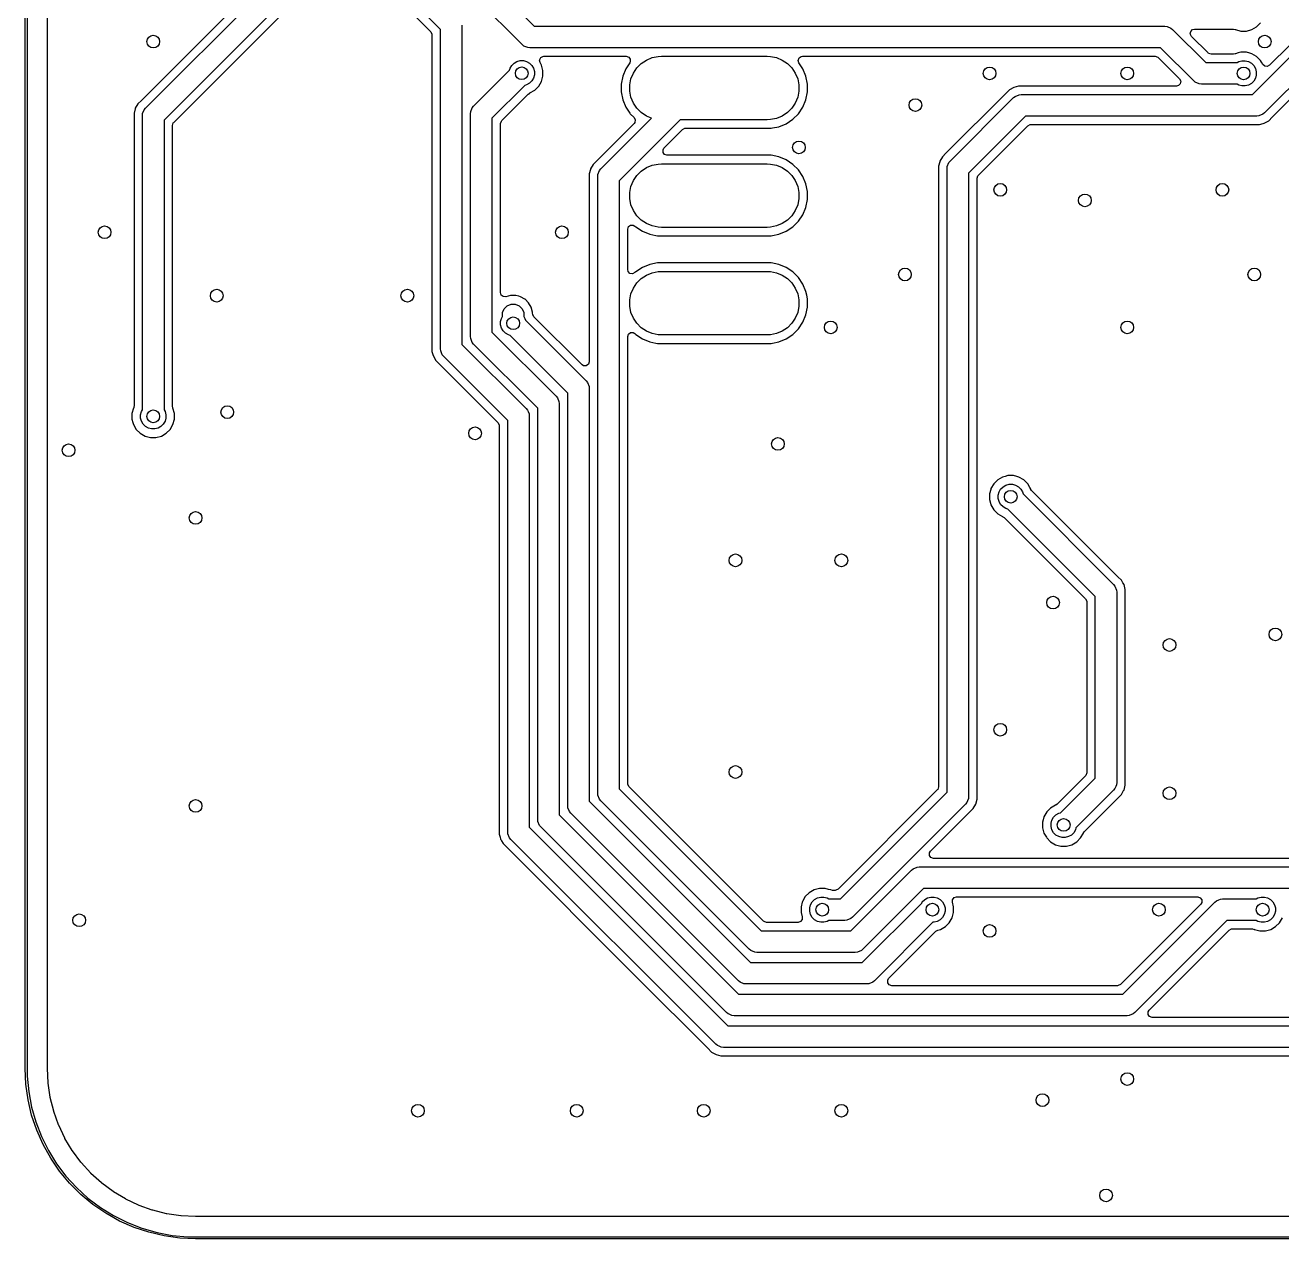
# Model space of a CAD drawing. Header units: inches. Extents: x 0.47 to 2.28, y -2.25 to -0.47.
# Drawn here: x 0.471 to 1.64, y -2.245 to -1.117 of the extents above; entities that cross this region are included whole.
import ezdxf

# ---------------------------------------------------------------- set-up
doc = ezdxf.new("R2010")
doc.units = ezdxf.units.IN
doc.header["$MEASUREMENT"] = 0
doc.layers.add('B.Cu', color=153, linetype='CONTINUOUS', true_color=0x4d7fc4)

msp = doc.modelspace()

# ---------------------------------------------------------------- linework, layer by layer
at = {"layer": 'B.Cu', "linetype": 'CONTINUOUS'}
for p, q in [((0.4715, -2.0866), (0.4715, -0.6299)), ((0.4734, -0.6299), (0.4734, -2.0866)), ((0.4921, -1.4777), (0.4921, -0.9226)), ((0.7928, -0.9733), (0.5796, -1.1865)), ((0.5835, -1.1937), (0.8, -0.9772)), ((0.8112, -0.9943), (0.6006, -1.2049)), ((0.6096, -1.207), (0.7726, -1.044)), ((0.9029, -1.0758), (0.9448, -1.1176)), ((0.9336, -1.1347), (0.8917, -1.0928)), ((0.8353, -1.1094), (0.8486, -1.1227)), ((0.8576, -1.1206), (0.8392, -1.1022)), ((0.8576, -1.4175), (0.8576, -1.1206)), ((0.8776, -1.1165), (0.8776, -1.4134)), ((0.9448, -1.1176), (1.5312, -1.1176)), ((1.5312, -1.1176), (1.5331, -1.1178)), ((1.5331, -1.1178), (1.5367, -1.1193)), ((1.5367, -1.1193), (1.5367, -1.1193)), ((1.5367, -1.1193), (1.5383, -1.1206)), ((1.5383, -1.1206), (1.5691, -1.1514)), ((1.5551, -1.1224), (1.5568, -1.1207)), ((1.5568, -1.1207), (1.5586, -1.1203)), ((1.5586, -1.1203), (1.5949, -1.1203)), ((1.5949, -1.1203), (1.5965, -1.1207)), ((1.5965, -1.1207), (1.5965, -1.1206)), ((1.5965, -1.1206), (1.5967, -1.1207)), ((1.5967, -1.1207), (1.5967, -1.1207)), ((1.5967, -1.1207), (1.6017, -1.1221)), ((1.6069, -1.1221), (1.6119, -1.1207)), ((1.6119, -1.1207), (1.6164, -1.1181)), ((1.6125, -1.1811), (1.673, -1.1206)), ((1.6164, -1.1181), (1.6201, -1.1145)), ((1.6658, -1.1167), (1.6285, -1.1539)), ((0.8486, -1.1227), (0.8497, -1.1249)), ((0.8497, -1.1249), (0.8497, -1.1255)), ((0.8497, -1.1255), (0.8497, -1.4149)), ((1.5547, -1.1248), (1.5551, -1.1224)), ((1.5558, -1.127), (1.5547, -1.1248)), ((1.5712, -1.1424), (1.5558, -1.127)), ((1.6017, -1.1221), (1.6017, -1.1221)), ((1.6017, -1.1221), (1.6069, -1.1221)), ((1.6069, -1.1221), (1.6069, -1.1221)), ((0.9351, -1.136), (0.9336, -1.1347)), ((0.9387, -1.1374), (0.9351, -1.136)), ((0.9351, -1.136), (0.9351, -1.136)), ((0.9406, -1.1376), (0.9387, -1.1374)), ((1.527, -1.1376), (0.9406, -1.1376)), ((1.5579, -1.1685), (1.527, -1.1376)), ((1.5717, -1.1428), (1.5712, -1.1424)), ((1.574, -1.1435), (1.5717, -1.1428)), ((1.5949, -1.1435), (1.574, -1.1435)), ((1.5965, -1.1431), (1.5949, -1.1435)), ((1.5967, -1.1431), (1.5965, -1.1432)), ((1.5965, -1.1432), (1.5965, -1.1431)), ((1.5991, -1.1424), (1.5967, -1.1431)), ((1.6017, -1.1417), (1.5991, -1.1424)), ((1.6069, -1.1417), (1.6017, -1.1417)), ((1.6101, -1.1426), (1.6069, -1.1417)), ((1.6119, -1.1431), (1.6101, -1.1426)), ((1.6164, -1.1456), (1.6119, -1.1431)), ((1.6119, -1.1431), (1.6119, -1.1431)), ((1.6842, -1.1376), (1.6237, -1.1982)), ((0.9223, -1.1567), (0.9239, -1.1541)), ((0.9239, -1.1541), (0.926, -1.1519)), ((0.926, -1.1519), (0.9287, -1.1503)), ((0.9287, -1.1503), (0.9317, -1.1495)), ((0.9317, -1.1495), (0.9348, -1.1495)), ((0.9348, -1.1495), (0.9377, -1.1503)), ((0.9377, -1.1503), (0.9404, -1.1519)), ((0.9404, -1.1519), (0.9426, -1.1541)), ((0.9426, -1.1541), (0.9441, -1.1567)), ((0.9498, -1.1491), (0.9508, -1.1468)), ((0.9503, -1.1514), (0.9498, -1.1491)), ((0.9516, -1.1537), (0.9503, -1.1514)), ((0.9508, -1.1468), (0.9529, -1.1456)), ((0.9529, -1.1587), (0.9516, -1.1537)), ((0.9529, -1.1456), (0.9537, -1.1455)), ((0.9537, -1.1455), (1.0303, -1.1455)), ((1.0336, -1.1517), (1.0298, -1.1573)), ((1.0303, -1.1455), (1.0326, -1.1463)), ((1.0326, -1.1463), (1.0341, -1.1483)), ((1.0341, -1.1507), (1.0336, -1.1517)), ((1.0341, -1.1483), (1.0341, -1.1507)), ((1.037, -1.1611), (1.0402, -1.1563)), ((1.0402, -1.1563), (1.0443, -1.1522)), ((1.0443, -1.1522), (1.0491, -1.149)), ((1.0491, -1.149), (1.0544, -1.1468)), ((1.0544, -1.1468), (1.0601, -1.1457)), ((1.0601, -1.1457), (1.063, -1.1455)), ((1.063, -1.1455), (1.1614, -1.1455)), ((1.1614, -1.1455), (1.1643, -1.1457)), ((1.1643, -1.1457), (1.17, -1.1468)), ((1.17, -1.1468), (1.1753, -1.149)), ((1.1753, -1.149), (1.1801, -1.1522)), ((1.1801, -1.1522), (1.1842, -1.1563)), ((1.1842, -1.1563), (1.1875, -1.1611)), ((1.1901, -1.1493), (1.191, -1.147)), ((1.1908, -1.1517), (1.1901, -1.1493)), ((1.1946, -1.1573), (1.1908, -1.1517)), ((1.191, -1.147), (1.193, -1.1457)), ((1.193, -1.1457), (1.1941, -1.1455)), ((1.1941, -1.1455), (1.5221, -1.1455)), ((1.5221, -1.1455), (1.5245, -1.1463)), ((1.5245, -1.1463), (1.5249, -1.1467)), ((1.5249, -1.1467), (1.5447, -1.1665)), ((1.5691, -1.1514), (1.5982, -1.1514)), ((1.5982, -1.1514), (1.5998, -1.1505)), ((1.5998, -1.1505), (1.6028, -1.1497)), ((1.6028, -1.1497), (1.6059, -1.1497)), ((1.6059, -1.1497), (1.6089, -1.1505)), ((1.6089, -1.1505), (1.6115, -1.152)), ((1.6115, -1.152), (1.6137, -1.1542)), ((1.6137, -1.1542), (1.6152, -1.1569)), ((1.6201, -1.1493), (1.6164, -1.1456)), ((1.6164, -1.1456), (1.6164, -1.1456)), ((1.621, -1.1509), (1.6201, -1.1493)), ((1.6223, -1.1531), (1.621, -1.1509)), ((1.6239, -1.1547), (1.6223, -1.1531)), ((1.6263, -1.155), (1.6239, -1.1547)), ((1.6285, -1.1539), (1.6263, -1.155)), ((1.6309, -1.2021), (1.6863, -1.1467)), ((0.8884, -1.1919), (0.9218, -1.1585)), ((0.9218, -1.1585), (0.9223, -1.1567)), ((0.9441, -1.1658), (0.9426, -1.1684)), ((0.9441, -1.1567), (0.9449, -1.1597)), ((0.9449, -1.1628), (0.9441, -1.1658)), ((0.9449, -1.1597), (0.9449, -1.1628)), ((0.9516, -1.1689), (0.9529, -1.1639)), ((0.9529, -1.1639), (0.9529, -1.1587)), ((1.027, -1.1641), (1.0256, -1.1714)), ((1.0298, -1.1573), (1.027, -1.1641)), ((1.027, -1.1641), (1.027, -1.1641)), ((1.027, -1.1641), (1.027, -1.1641)), ((1.0336, -1.1721), (1.0347, -1.1665)), ((1.0347, -1.1665), (1.037, -1.1611)), ((1.1875, -1.1611), (1.1897, -1.1665)), ((1.1897, -1.1665), (1.1908, -1.1721)), ((1.1974, -1.1641), (1.1946, -1.1573)), ((1.1988, -1.1714), (1.1974, -1.1641)), ((1.5447, -1.1665), (1.5458, -1.1686)), ((1.6152, -1.1659), (1.6137, -1.1686)), ((1.6152, -1.1569), (1.616, -1.1599)), ((1.616, -1.163), (1.6152, -1.1659)), ((1.616, -1.1599), (1.616, -1.163)), ((0.936, -1.1726), (0.9055, -1.2031)), ((0.9377, -1.1722), (0.936, -1.1726)), ((0.9404, -1.1706), (0.9377, -1.1722)), ((0.9392, -1.1806), (0.9406, -1.1798)), ((0.9426, -1.1684), (0.9404, -1.1706)), ((0.9406, -1.1797), (0.9408, -1.1796)), ((0.9406, -1.1798), (0.9406, -1.1797)), ((0.9408, -1.1796), (0.9453, -1.177)), ((0.9408, -1.1796), (0.9408, -1.1796)), ((0.9453, -1.177), (0.949, -1.1734)), ((0.949, -1.1734), (0.9516, -1.1689)), ((1.0256, -1.1714), (1.0256, -1.1787)), ((1.0256, -1.1787), (1.027, -1.186)), ((1.0336, -1.1779), (1.0336, -1.1721)), ((1.0347, -1.1836), (1.0336, -1.1779)), ((1.1908, -1.1779), (1.1897, -1.1836)), ((1.1908, -1.1721), (1.1908, -1.1779)), ((1.1974, -1.186), (1.1988, -1.1787)), ((1.1988, -1.1787), (1.1988, -1.1714)), ((1.3865, -1.1768), (1.3832, -1.1801)), ((1.3906, -1.1744), (1.3865, -1.1768)), ((1.3865, -1.1768), (1.3865, -1.1768)), ((1.3927, -1.1738), (1.3906, -1.1744)), ((1.3906, -1.1744), (1.3906, -1.1744)), ((1.3951, -1.1732), (1.3927, -1.1738)), ((1.5419, -1.1732), (1.3951, -1.1732)), ((1.5437, -1.1728), (1.5419, -1.1732)), ((1.5454, -1.1711), (1.5437, -1.1728)), ((1.5458, -1.1686), (1.5454, -1.1711)), ((1.5594, -1.1697), (1.5579, -1.1685)), ((1.563, -1.1712), (1.5594, -1.1697)), ((1.565, -1.1714), (1.563, -1.1712)), ((1.5982, -1.1714), (1.565, -1.1714)), ((1.5998, -1.1723), (1.5982, -1.1714)), ((1.6028, -1.1731), (1.5998, -1.1723)), ((1.6059, -1.1731), (1.6028, -1.1731)), ((1.6089, -1.1723), (1.6059, -1.1731)), ((1.6115, -1.1708), (1.6089, -1.1723)), ((1.6137, -1.1686), (1.6115, -1.1708)), ((0.5762, -1.1898), (0.5739, -1.1939)), ((0.5796, -1.1865), (0.5762, -1.1898)), ((0.5762, -1.1898), (0.5762, -1.1898)), ((0.5796, -1.1865), (0.5796, -1.1865)), ((0.5796, -1.1865), (0.5796, -1.1865)), ((0.9146, -1.2052), (0.9392, -1.1806)), ((1.027, -1.186), (1.027, -1.186)), ((1.027, -1.186), (1.0298, -1.1928)), ((1.037, -1.189), (1.0347, -1.1836)), ((1.0402, -1.1938), (1.037, -1.189)), ((1.1875, -1.189), (1.1842, -1.1938)), ((1.1897, -1.1836), (1.1875, -1.189)), ((1.1946, -1.1928), (1.1974, -1.186)), ((1.3832, -1.1801), (1.3276, -1.2357)), ((1.3315, -1.2429), (1.3904, -1.184)), ((1.3832, -1.1801), (1.3832, -1.1801)), ((1.3832, -1.1801), (1.3832, -1.1801)), ((1.3904, -1.184), (1.3919, -1.1828)), ((1.3919, -1.1828), (1.3955, -1.1813)), ((1.3955, -1.1813), (1.3975, -1.1811)), ((1.3975, -1.1811), (1.6125, -1.1811)), ((0.5737, -1.1944), (0.5727, -1.1984)), ((0.5727, -1.1984), (0.5727, -1.2035)), ((0.5739, -1.1939), (0.5737, -1.1944)), ((0.5737, -1.1944), (0.5737, -1.1944)), ((0.5806, -1.2008), (0.5807, -1.1988)), ((0.5806, -1.4742), (0.5806, -1.2008)), ((0.5807, -1.1988), (0.5822, -1.1952)), ((0.5822, -1.1952), (0.5835, -1.1937)), ((0.5822, -1.1952), (0.5822, -1.1952)), ((0.8855, -1.199), (0.8857, -1.197)), ((0.8855, -1.406), (0.8855, -1.199)), ((0.8857, -1.197), (0.8872, -1.1934)), ((0.8872, -1.1934), (0.8884, -1.1919)), ((0.8872, -1.1934), (0.8872, -1.1934)), ((0.9055, -1.2031), (0.9055, -1.4019)), ((1.0067, -1.2501), (1.0538, -1.203)), ((1.0298, -1.1928), (1.0336, -1.1984)), ((1.0336, -1.1984), (1.0339, -1.1989)), ((1.0339, -1.1989), (1.0339, -1.1989)), ((1.0339, -1.1989), (1.0376, -1.2025)), ((1.0376, -1.2025), (1.0387, -1.2047)), ((1.0443, -1.1979), (1.0402, -1.1938)), ((1.0491, -1.2011), (1.0443, -1.1979)), ((1.0538, -1.203), (1.0491, -1.2011)), ((1.17, -1.2033), (1.1643, -1.2044)), ((1.1753, -1.2011), (1.17, -1.2033)), ((1.1801, -1.1979), (1.1753, -1.2011)), ((1.1842, -1.1938), (1.1801, -1.1979)), ((1.1853, -1.2041), (1.1905, -1.1989)), ((1.1905, -1.1989), (1.1946, -1.1928)), ((1.4016, -1.2011), (1.3486, -1.2541)), ((1.6166, -1.2011), (1.4016, -1.2011)), ((1.6186, -1.2009), (1.6166, -1.2011)), ((1.6222, -1.1994), (1.6186, -1.2009)), ((1.6237, -1.1982), (1.6222, -1.1994)), ((1.6222, -1.1994), (1.6222, -1.1994)), ((1.6276, -1.2054), (1.6309, -1.2021)), ((1.6309, -1.2021), (1.6309, -1.2021)), ((0.5727, -1.2035), (0.5727, -1.2035)), ((0.5727, -1.2035), (0.5727, -1.4708)), ((0.6006, -1.2049), (0.6006, -1.4742)), ((0.6084, -1.2098), (0.6092, -1.2075)), ((0.6084, -1.4708), (0.6084, -1.2098)), ((0.6092, -1.2075), (0.6096, -1.207)), ((0.9134, -1.208), (0.9142, -1.2057)), ((0.9134, -1.3653), (0.9134, -1.208)), ((0.9142, -1.2057), (0.9146, -1.2052)), ((1.0376, -1.2081), (1.0028, -1.2429)), ((1.0806, -1.2046), (1.0238, -1.2614)), ((1.0383, -1.2071), (1.0376, -1.2081)), ((1.0387, -1.2047), (1.0383, -1.2071)), ((1.0654, -1.2309), (1.0827, -1.2136)), ((1.1614, -1.2046), (1.0806, -1.2046)), ((1.0827, -1.2136), (1.0849, -1.2125)), ((1.0849, -1.2125), (1.0855, -1.2125)), ((1.0855, -1.2125), (1.1651, -1.2125)), ((1.1643, -1.2044), (1.1614, -1.2046)), ((1.1651, -1.2125), (1.1663, -1.2122)), ((1.1663, -1.2122), (1.1723, -1.211)), ((1.1723, -1.211), (1.1791, -1.2082)), ((1.1791, -1.2082), (1.1853, -1.2041)), ((1.3576, -1.2563), (1.4037, -1.2102)), ((1.4037, -1.2102), (1.4059, -1.209)), ((1.4059, -1.209), (1.4065, -1.209)), ((1.4065, -1.209), (1.614, -1.209)), ((1.614, -1.209), (1.614, -1.209)), ((1.614, -1.209), (1.6143, -1.209)), ((1.6143, -1.209), (1.619, -1.209)), ((1.619, -1.209), (1.6226, -1.208)), ((1.619, -1.209), (1.619, -1.209)), ((1.6226, -1.208), (1.6235, -1.2078)), ((1.6235, -1.2078), (1.6276, -1.2054)), ((1.0645, -1.2325), (1.0654, -1.2309)), ((1.0645, -1.2349), (1.0645, -1.2325)), ((1.0659, -1.2369), (1.0645, -1.2349)), ((1.0682, -1.2376), (1.0659, -1.2369)), ((1.1651, -1.2376), (1.0682, -1.2376)), ((1.1721, -1.239), (1.1651, -1.2376)), ((1.1651, -1.2376), (1.1651, -1.2376)), ((1.3276, -1.2357), (1.3243, -1.239)), ((1.3276, -1.2357), (1.3276, -1.2357)), ((1.3276, -1.2357), (1.3276, -1.2357)), ((0.9995, -1.2462), (0.9971, -1.2503)), ((1.0028, -1.2429), (0.9995, -1.2462)), ((0.9995, -1.2462), (0.9995, -1.2462)), ((1.0028, -1.2429), (1.0028, -1.2429)), ((1.0028, -1.2429), (1.0028, -1.2429)), ((1.0055, -1.2517), (1.0067, -1.2501)), ((1.0443, -1.2522), (1.0491, -1.249)), ((1.0491, -1.249), (1.0544, -1.2468)), ((1.0544, -1.2468), (1.0601, -1.2457)), ((1.0601, -1.2457), (1.063, -1.2455)), ((1.063, -1.2455), (1.1614, -1.2455)), ((1.1614, -1.2455), (1.1643, -1.2457)), ((1.1643, -1.2457), (1.17, -1.2468)), ((1.17, -1.2468), (1.1753, -1.249)), ((1.1723, -1.2391), (1.1721, -1.239)), ((1.1791, -1.2419), (1.1723, -1.2391)), ((1.1753, -1.249), (1.1801, -1.2522)), ((1.1853, -1.246), (1.1791, -1.2419)), ((1.1905, -1.2512), (1.1853, -1.246)), ((1.3218, -1.2436), (1.3207, -1.2476)), ((1.3207, -1.2476), (1.3207, -1.2527)), ((1.3219, -1.2431), (1.3218, -1.2436)), ((1.3218, -1.2436), (1.3218, -1.2436)), ((1.3243, -1.239), (1.3219, -1.2431)), ((1.3243, -1.239), (1.3243, -1.239)), ((1.3286, -1.25), (1.3288, -1.248)), ((1.3286, -1.8298), (1.3286, -1.25)), ((1.3288, -1.248), (1.3303, -1.2444)), ((1.3303, -1.2444), (1.3315, -1.2429)), ((1.3303, -1.2444), (1.3303, -1.2444)), ((0.997, -1.2508), (0.9959, -1.2549)), ((0.9959, -1.2549), (0.9959, -1.2599)), ((0.9959, -1.2599), (0.9959, -1.2599)), ((0.9959, -1.2599), (0.9959, -1.4296)), ((0.9971, -1.2503), (0.997, -1.2508)), ((0.997, -1.2508), (0.997, -1.2508)), ((1.0038, -1.2572), (1.004, -1.2553)), ((1.0038, -1.8307), (1.0038, -1.2572)), ((1.004, -1.2553), (1.0055, -1.2517)), ((1.0055, -1.2517), (1.0055, -1.2517)), ((1.0238, -1.2614), (1.0238, -1.8265)), ((1.0347, -1.2665), (1.037, -1.2611)), ((1.037, -1.2611), (1.0402, -1.2563)), ((1.0402, -1.2563), (1.0443, -1.2522)), ((1.1801, -1.2522), (1.1842, -1.2563)), ((1.1842, -1.2563), (1.1875, -1.2611)), ((1.1875, -1.2611), (1.1897, -1.2665)), ((1.1946, -1.2573), (1.1905, -1.2512)), ((1.1974, -1.2641), (1.1946, -1.2573)), ((1.3207, -1.2527), (1.3207, -1.2527)), ((1.3207, -1.2527), (1.3207, -1.8249)), ((1.3486, -1.2541), (1.3486, -1.834)), ((1.3565, -1.259), (1.3572, -1.2567)), ((1.3565, -1.2714), (1.3565, -1.259)), ((1.3572, -1.2567), (1.3576, -1.2563)), ((1.0336, -1.2721), (1.0347, -1.2665)), ((1.0336, -1.2779), (1.0336, -1.2721)), ((1.1897, -1.2665), (1.1908, -1.2721)), ((1.1908, -1.2721), (1.1908, -1.2779)), ((1.1988, -1.2714), (1.1974, -1.2641)), ((1.1988, -1.2787), (1.1988, -1.2714)), ((1.3565, -1.3714), (1.3565, -1.2714)), ((1.0347, -1.2836), (1.0336, -1.2779)), ((1.037, -1.289), (1.0347, -1.2836)), ((1.1897, -1.2836), (1.1875, -1.289)), ((1.1908, -1.2779), (1.1897, -1.2836)), ((1.1974, -1.286), (1.1988, -1.2787)), ((1.0402, -1.2938), (1.037, -1.289)), ((1.0443, -1.2979), (1.0402, -1.2938)), ((1.1842, -1.2938), (1.1801, -1.2979)), ((1.1875, -1.289), (1.1842, -1.2938)), ((1.1905, -1.2989), (1.1946, -1.2928)), ((1.1946, -1.2928), (1.1974, -1.286)), ((1.0317, -1.3062), (1.0324, -1.3038)), ((1.0317, -1.3439), (1.0317, -1.3062)), ((1.0324, -1.3038), (1.0344, -1.3024)), ((1.0344, -1.3024), (1.0368, -1.3024)), ((1.0368, -1.3024), (1.0384, -1.3034)), ((1.0384, -1.3034), (1.0391, -1.3041)), ((1.0391, -1.3041), (1.0453, -1.3082)), ((1.0491, -1.3011), (1.0443, -1.2979)), ((1.0453, -1.3082), (1.0521, -1.311)), ((1.0544, -1.3033), (1.0491, -1.3011)), ((1.0601, -1.3044), (1.0544, -1.3033)), ((1.063, -1.3046), (1.0601, -1.3044)), ((1.1614, -1.3046), (1.063, -1.3046)), ((1.1643, -1.3044), (1.1614, -1.3046)), ((1.17, -1.3033), (1.1643, -1.3044)), ((1.1753, -1.3011), (1.17, -1.3033)), ((1.1723, -1.311), (1.1791, -1.3082)), ((1.1801, -1.2979), (1.1753, -1.3011)), ((1.1791, -1.3082), (1.1853, -1.3041)), ((1.1853, -1.3041), (1.1905, -1.2989)), ((1.0521, -1.311), (1.0579, -1.3122)), ((1.0579, -1.3122), (1.0593, -1.3125)), ((1.0593, -1.3125), (1.0593, -1.3125)), ((1.0593, -1.3125), (1.1651, -1.3125)), ((1.1651, -1.3125), (1.1663, -1.3122)), ((1.1663, -1.3122), (1.1723, -1.311)), ((1.0453, -1.3419), (1.0391, -1.346)), ((1.0521, -1.3391), (1.0453, -1.3419)), ((1.0593, -1.3376), (1.0521, -1.3391)), ((1.0521, -1.3391), (1.0521, -1.3391)), ((1.0521, -1.3391), (1.0521, -1.3391)), ((1.1651, -1.3376), (1.0593, -1.3376)), ((1.0593, -1.3376), (1.0593, -1.3376)), ((1.1723, -1.3391), (1.1651, -1.3376)), ((1.1651, -1.3376), (1.1651, -1.3376)), ((1.1791, -1.3419), (1.1723, -1.3391)), ((1.1723, -1.3391), (1.1723, -1.3391)), ((1.1853, -1.346), (1.1791, -1.3419)), ((1.0321, -1.3457), (1.0317, -1.3439)), ((1.0338, -1.3474), (1.0321, -1.3457)), ((1.0362, -1.3478), (1.0338, -1.3474)), ((1.0384, -1.3467), (1.0362, -1.3478)), ((1.0391, -1.346), (1.0384, -1.3467)), ((1.0402, -1.3563), (1.0443, -1.3522)), ((1.0443, -1.3522), (1.0491, -1.349)), ((1.0491, -1.349), (1.0544, -1.3468)), ((1.0544, -1.3468), (1.0601, -1.3457)), ((1.0601, -1.3457), (1.063, -1.3455)), ((1.063, -1.3455), (1.1614, -1.3455)), ((1.1614, -1.3455), (1.1643, -1.3457)), ((1.1643, -1.3457), (1.17, -1.3468)), ((1.17, -1.3468), (1.1753, -1.349)), ((1.1753, -1.349), (1.1801, -1.3522)), ((1.1801, -1.3522), (1.1842, -1.3563)), ((1.1905, -1.3512), (1.1853, -1.346)), ((1.1946, -1.3573), (1.1905, -1.3512)), ((0.914, -1.3675), (0.9134, -1.3653)), ((1.0336, -1.3721), (1.0347, -1.3665)), ((1.0347, -1.3665), (1.037, -1.3611)), ((1.037, -1.3611), (1.0402, -1.3563)), ((1.1842, -1.3563), (1.1875, -1.3611)), ((1.1875, -1.3611), (1.1897, -1.3665)), ((1.1897, -1.3665), (1.1908, -1.3721)), ((1.1974, -1.3641), (1.1946, -1.3573)), ((1.1981, -1.3675), (1.1974, -1.3641)), ((0.9159, -1.369), (0.914, -1.3675)), ((0.9184, -1.3691), (0.9159, -1.369)), ((0.9169, -1.3803), (0.9196, -1.3775)), ((0.9228, -1.3679), (0.9184, -1.3691)), ((0.9196, -1.3775), (0.9232, -1.376)), ((0.9276, -1.3679), (0.9228, -1.3679)), ((0.9232, -1.376), (0.9271, -1.376)), ((0.9271, -1.376), (0.9308, -1.3775)), ((0.9304, -1.3687), (0.9276, -1.3679)), ((0.9321, -1.3692), (0.9304, -1.3687)), ((0.9308, -1.3775), (0.9335, -1.3803)), ((0.9359, -1.3714), (0.9321, -1.3692)), ((0.9321, -1.3692), (0.9321, -1.3692)), ((0.9362, -1.3715), (0.9359, -1.3714)), ((0.9395, -1.3748), (0.9362, -1.3715)), ((0.9418, -1.3787), (0.9395, -1.3748)), ((0.9395, -1.3748), (0.9395, -1.3748)), ((1.0336, -1.3779), (1.0336, -1.3721)), ((1.0347, -1.3836), (1.0336, -1.3779)), ((1.1908, -1.3779), (1.1897, -1.3836)), ((1.1908, -1.3721), (1.1908, -1.3779)), ((1.1984, -1.3692), (1.1981, -1.3675)), ((1.1988, -1.3714), (1.1984, -1.3692)), ((1.1988, -1.3787), (1.1988, -1.3714)), ((1.3565, -1.5525), (1.3565, -1.3714)), ((0.9135, -1.3922), (0.9143, -1.3892)), ((0.9143, -1.3892), (0.9152, -1.3876)), ((0.9152, -1.3858), (0.9154, -1.3839)), ((0.9152, -1.3876), (0.9152, -1.3858)), ((0.9154, -1.3839), (0.9169, -1.3803)), ((0.9335, -1.3803), (0.935, -1.3839)), ((0.935, -1.3839), (0.9352, -1.3858)), ((0.9352, -1.3858), (0.9352, -1.3876)), ((0.9352, -1.3876), (0.9361, -1.3892)), ((0.9361, -1.3892), (0.9366, -1.3909)), ((0.9419, -1.3789), (0.9418, -1.3787)), ((0.9431, -1.3835), (0.9419, -1.3789)), ((0.9431, -1.3842), (0.9431, -1.3835)), ((0.9431, -1.3835), (0.9431, -1.3835)), ((0.9435, -1.3858), (0.9431, -1.3842)), ((0.9435, -1.3859), (0.9435, -1.3858)), ((0.9436, -1.3861), (0.9435, -1.3859)), ((0.9437, -1.3863), (0.9436, -1.3861)), ((0.9436, -1.3861), (0.9436, -1.3861)), ((0.9436, -1.3861), (0.9436, -1.3861)), ((0.9445, -1.3877), (0.9437, -1.3863)), ((0.9437, -1.3863), (0.9437, -1.3863)), ((0.9892, -1.4324), (0.9445, -1.3877)), ((1.037, -1.389), (1.0347, -1.3836)), ((1.0402, -1.3938), (1.037, -1.389)), ((1.1875, -1.389), (1.1842, -1.3938)), ((1.1897, -1.3836), (1.1875, -1.389)), ((1.1946, -1.3928), (1.1974, -1.386)), ((1.1974, -1.386), (1.1988, -1.3787)), ((0.9055, -1.4019), (0.9651, -1.4614)), ((0.9135, -1.3952), (0.9135, -1.3922)), ((0.9143, -1.3982), (0.9135, -1.3952)), ((0.9158, -1.4009), (0.9143, -1.3982)), ((0.918, -1.4031), (0.9158, -1.4009)), ((0.9366, -1.3909), (0.993, -1.4473)), ((1.0443, -1.3979), (1.0402, -1.3938)), ((1.0491, -1.4011), (1.0443, -1.3979)), ((1.0544, -1.4033), (1.0491, -1.4011)), ((1.1753, -1.4011), (1.17, -1.4033)), ((1.1801, -1.3979), (1.1753, -1.4011)), ((1.1842, -1.3938), (1.1801, -1.3979)), ((1.1853, -1.4041), (1.1905, -1.3989)), ((1.1905, -1.3989), (1.1946, -1.3928)), ((0.8776, -1.4134), (0.9372, -1.473)), ((0.8857, -1.4079), (0.8855, -1.406)), ((0.8872, -1.4116), (0.8857, -1.4079)), ((0.8884, -1.4131), (0.8872, -1.4116)), ((0.8872, -1.4116), (0.8872, -1.4116)), ((0.948, -1.4727), (0.8884, -1.4131)), ((0.9207, -1.4046), (0.918, -1.4031)), ((0.9224, -1.4051), (0.9207, -1.4046)), ((0.9759, -1.4586), (0.9224, -1.4051)), ((1.0317, -1.4062), (1.0324, -1.4038)), ((1.0317, -1.8216), (1.0317, -1.4062)), ((1.0324, -1.4038), (1.0344, -1.4024)), ((1.0344, -1.4024), (1.0368, -1.4024)), ((1.0368, -1.4024), (1.0384, -1.4034)), ((1.0384, -1.4034), (1.0391, -1.4041)), ((1.0391, -1.4041), (1.0453, -1.4082)), ((1.0453, -1.4082), (1.0521, -1.411)), ((1.0521, -1.411), (1.0579, -1.4122)), ((1.0601, -1.4044), (1.0544, -1.4033)), ((1.0579, -1.4122), (1.0593, -1.4125)), ((1.0593, -1.4125), (1.0593, -1.4125)), ((1.0593, -1.4125), (1.1651, -1.4125)), ((1.063, -1.4046), (1.0601, -1.4044)), ((1.1614, -1.4046), (1.063, -1.4046)), ((1.1643, -1.4044), (1.1614, -1.4046)), ((1.17, -1.4033), (1.1643, -1.4044)), ((1.1651, -1.4125), (1.1663, -1.4122)), ((1.1663, -1.4122), (1.1723, -1.411)), ((1.1723, -1.411), (1.1791, -1.4082)), ((1.1791, -1.4082), (1.1853, -1.4041)), ((0.8497, -1.4149), (0.8497, -1.4149)), ((0.8497, -1.4149), (0.8497, -1.4199)), ((0.8497, -1.4199), (0.8505, -1.4227)), ((0.8505, -1.4227), (0.8505, -1.4227)), ((0.8505, -1.4227), (0.8505, -1.4227)), ((0.8505, -1.4227), (0.851, -1.4244)), ((0.851, -1.4244), (0.851, -1.4244)), ((0.851, -1.4244), (0.8533, -1.4285)), ((0.8578, -1.4195), (0.8576, -1.4175)), ((0.8593, -1.4231), (0.8578, -1.4195)), ((0.8606, -1.4246), (0.8593, -1.4231)), ((0.8593, -1.4231), (0.8593, -1.4231)), ((0.9202, -1.4842), (0.8606, -1.4246)), ((0.8533, -1.4285), (0.8533, -1.4285)), ((0.8533, -1.4285), (0.8567, -1.4319)), ((0.8567, -1.4319), (0.8567, -1.4319)), ((0.8567, -1.4319), (0.9111, -1.4863)), ((0.9907, -1.4333), (0.9892, -1.4324)), ((0.9932, -1.4333), (0.9907, -1.4333)), ((0.9951, -1.4319), (0.9932, -1.4333)), ((0.9959, -1.4296), (0.9951, -1.4319)), ((0.993, -1.4473), (0.9942, -1.4489)), ((0.9759, -1.8422), (0.9759, -1.4586)), ((0.9942, -1.4489), (0.9957, -1.4525)), ((0.9957, -1.4525), (0.9959, -1.4544)), ((0.9959, -1.4544), (0.9959, -1.8381)), ((0.5725, -1.4719), (0.5724, -1.4724)), ((0.5727, -1.4708), (0.5725, -1.4714)), ((0.5725, -1.4714), (0.5725, -1.4719)), ((0.6089, -1.4724), (0.6084, -1.4708)), ((0.9651, -1.4614), (0.9663, -1.463)), ((0.9663, -1.463), (0.9678, -1.4666)), ((0.9678, -1.4666), (0.968, -1.4685)), ((0.968, -1.4685), (0.968, -1.8509)), ((0.4921, -2.0865), (0.4921, -1.4777)), ((0.5722, -1.4727), (0.5708, -1.4777)), ((0.5708, -1.4777), (0.5708, -1.4829)), ((0.5708, -1.4829), (0.5717, -1.4861)), ((0.5724, -1.4724), (0.5722, -1.4727)), ((0.5788, -1.4788), (0.5796, -1.4758)), ((0.5788, -1.4819), (0.5788, -1.4788)), ((0.5796, -1.4848), (0.5788, -1.4819)), ((0.5796, -1.4758), (0.5806, -1.4742)), ((0.6006, -1.4742), (0.6015, -1.4758)), ((0.6015, -1.4758), (0.6023, -1.4788)), ((0.6023, -1.4819), (0.6015, -1.4848)), ((0.6023, -1.4788), (0.6023, -1.4819)), ((0.6088, -1.4725), (0.6089, -1.4724)), ((0.6089, -1.4727), (0.6088, -1.4725)), ((0.6103, -1.4777), (0.6089, -1.4727)), ((0.6089, -1.4727), (0.6089, -1.4727)), ((0.6089, -1.4879), (0.6103, -1.4829)), ((0.6103, -1.4829), (0.6103, -1.4777)), ((0.9372, -1.473), (0.9385, -1.4745)), ((0.9385, -1.4745), (0.9385, -1.4745)), ((0.9385, -1.4745), (0.939, -1.4758)), ((0.939, -1.4758), (0.94, -1.4781)), ((0.94, -1.4781), (0.94, -1.4781)), ((0.94, -1.4781), (0.9402, -1.4801)), ((0.9402, -1.4801), (0.9402, -1.8624)), ((0.948, -1.855), (0.948, -1.4727)), ((0.5717, -1.4861), (0.5722, -1.4879)), ((0.5722, -1.4879), (0.5722, -1.4879)), ((0.5722, -1.4879), (0.5748, -1.4924)), ((0.5748, -1.4924), (0.5748, -1.4924)), ((0.5748, -1.4924), (0.5785, -1.4961)), ((0.5812, -1.4875), (0.5796, -1.4848)), ((0.5834, -1.4897), (0.5812, -1.4875)), ((0.586, -1.4912), (0.5834, -1.4897)), ((0.589, -1.492), (0.586, -1.4912)), ((0.5921, -1.492), (0.589, -1.492)), ((0.5951, -1.4912), (0.5921, -1.492)), ((0.5977, -1.4897), (0.5951, -1.4912)), ((0.5999, -1.4875), (0.5977, -1.4897)), ((0.6015, -1.4848), (0.5999, -1.4875)), ((0.6027, -1.4961), (0.6063, -1.4924)), ((0.6063, -1.4924), (0.6089, -1.4879)), ((0.9111, -1.4863), (0.9122, -1.4885)), ((0.9122, -1.4885), (0.9123, -1.4891)), ((0.9123, -1.4891), (0.9123, -1.864)), ((0.9202, -1.8666), (0.9202, -1.4842)), ((0.5785, -1.4961), (0.5785, -1.4961)), ((0.5785, -1.4961), (0.5829, -1.4987)), ((0.5829, -1.4987), (0.5829, -1.4987)), ((0.5829, -1.4987), (0.5829, -1.4987)), ((0.5829, -1.4987), (0.588, -1.5)), ((0.588, -1.5), (0.588, -1.5)), ((0.588, -1.5), (0.5931, -1.5)), ((0.5931, -1.5), (0.5982, -1.4987)), ((0.5931, -1.5), (0.5931, -1.5)), ((0.5982, -1.4987), (0.6027, -1.4961)), ((1.3757, -1.5394), (1.372, -1.543)), ((1.3802, -1.5368), (1.3757, -1.5394)), ((1.3826, -1.5361), (1.3802, -1.5368)), ((1.3802, -1.5368), (1.3802, -1.5368)), ((1.3852, -1.5354), (1.3826, -1.5361)), ((1.3904, -1.5354), (1.3852, -1.5354)), ((1.3936, -1.5363), (1.3904, -1.5354)), ((1.3954, -1.5368), (1.3936, -1.5363)), ((1.3999, -1.5394), (1.3954, -1.5368)), ((1.3954, -1.5368), (1.3954, -1.5368)), ((1.4036, -1.543), (1.3999, -1.5394)), ((1.3999, -1.5394), (1.3999, -1.5394)), ((1.3565, -1.8314), (1.3565, -1.5525)), ((1.3692, -1.5484), (1.3681, -1.5525)), ((1.3681, -1.5525), (1.3681, -1.5577)), ((1.3694, -1.5475), (1.3692, -1.5484)), ((1.372, -1.543), (1.3694, -1.5475)), ((1.3694, -1.5475), (1.3694, -1.5475)), ((1.3761, -1.5536), (1.3769, -1.5506)), ((1.3761, -1.5567), (1.3761, -1.5536)), ((1.3769, -1.5506), (1.3784, -1.5479)), ((1.3784, -1.5479), (1.3806, -1.5457)), ((1.3806, -1.5457), (1.3833, -1.5442)), ((1.3833, -1.5442), (1.3863, -1.5434)), ((1.3863, -1.5434), (1.3893, -1.5434)), ((1.3893, -1.5434), (1.3923, -1.5442)), ((1.3923, -1.5442), (1.395, -1.5457)), ((1.395, -1.5457), (1.3972, -1.5479)), ((1.3972, -1.5479), (1.3987, -1.5506)), ((1.3987, -1.5506), (1.3992, -1.5524)), ((1.3992, -1.5524), (1.4834, -1.6366)), ((1.4056, -1.5465), (1.4036, -1.543)), ((1.4036, -1.543), (1.4036, -1.543)), ((1.4062, -1.5475), (1.4056, -1.5465)), ((1.4063, -1.5478), (1.4062, -1.5475)), ((1.4062, -1.5475), (1.4062, -1.5475)), ((1.4071, -1.5492), (1.4063, -1.5477)), ((1.4063, -1.5477), (1.4063, -1.5478)), ((1.4872, -1.6292), (1.4071, -1.5492)), ((1.3681, -1.5577), (1.3689, -1.5609)), ((1.3689, -1.5609), (1.3694, -1.5627)), ((1.3694, -1.5627), (1.3694, -1.5627)), ((1.3694, -1.5627), (1.372, -1.5672)), ((1.3769, -1.5596), (1.3761, -1.5567)), ((1.3784, -1.5623), (1.3769, -1.5596)), ((1.3806, -1.5645), (1.3784, -1.5623)), ((1.3833, -1.566), (1.3806, -1.5645)), ((1.372, -1.5672), (1.372, -1.5672)), ((1.372, -1.5672), (1.3757, -1.5709)), ((1.3757, -1.5709), (1.3757, -1.5709)), ((1.3757, -1.5709), (1.3802, -1.5735)), ((1.3802, -1.5735), (1.3802, -1.5735)), ((1.3802, -1.5735), (1.3802, -1.5735)), ((1.3802, -1.5735), (1.3802, -1.5735)), ((1.3802, -1.5735), (1.3804, -1.5736)), ((1.3804, -1.5736), (1.3804, -1.5736)), ((1.3804, -1.5736), (1.3818, -1.5745)), ((1.3818, -1.5745), (1.4573, -1.65)), ((1.385, -1.5665), (1.3833, -1.566)), ((1.4664, -1.6478), (1.385, -1.5665)), ((1.4874, -1.6294), (1.4872, -1.6292)), ((1.4872, -1.6292), (1.4872, -1.6292)), ((1.4907, -1.6327), (1.4874, -1.6294)), ((1.4921, -1.6351), (1.4907, -1.6327)), ((1.4931, -1.6368), (1.4921, -1.6351)), ((1.4834, -1.6366), (1.4847, -1.6381)), ((1.4847, -1.6381), (1.4847, -1.6381)), ((1.4847, -1.6381), (1.4847, -1.6381)), ((1.4847, -1.6381), (1.4862, -1.6418)), ((1.4862, -1.6418), (1.4862, -1.6418)), ((1.4862, -1.6418), (1.4864, -1.6437)), ((1.4864, -1.6437), (1.4864, -1.8209)), ((1.4943, -1.6413), (1.4931, -1.6368)), ((1.4943, -1.6464), (1.4943, -1.6413)), ((1.4943, -1.6413), (1.4943, -1.6413)), ((1.4943, -1.8183), (1.4943, -1.6464)), ((1.4943, -1.6464), (1.4943, -1.6464)), ((1.4573, -1.65), (1.4584, -1.6521)), ((1.4584, -1.6521), (1.4585, -1.6527)), ((1.4585, -1.6527), (1.4585, -1.8118)), ((1.4664, -1.8167), (1.4664, -1.6478)), ((1.0317, -1.8222), (1.0317, -1.8216)), ((1.0328, -1.8244), (1.0317, -1.8222)), ((1.4573, -1.8146), (1.4311, -1.8409)), ((1.4342, -1.8489), (1.4664, -1.8167)), ((1.4577, -1.8141), (1.4573, -1.8146)), ((1.4585, -1.8118), (1.4577, -1.8141)), ((1.4864, -1.8209), (1.4862, -1.8228)), ((1.4943, -1.8185), (1.4943, -1.8183)), ((1.4943, -1.8183), (1.4943, -1.8183)), ((1.4943, -1.8232), (1.4943, -1.8185)), ((1.004, -1.8326), (1.0038, -1.8307)), ((1.0055, -1.8362), (1.004, -1.8326)), ((1.0238, -1.8265), (1.1559, -1.9587)), ((1.158, -1.9496), (1.0328, -1.8244)), ((1.3195, -1.8277), (1.2273, -1.9199)), ((1.2294, -1.929), (1.3286, -1.8298)), ((1.3199, -1.8272), (1.3195, -1.8277)), ((1.3207, -1.8249), (1.3199, -1.8272)), ((1.3486, -1.834), (1.3484, -1.8359)), ((1.3565, -1.8316), (1.3565, -1.8314)), ((1.3565, -1.8314), (1.3565, -1.8314)), ((1.3565, -1.8363), (1.3565, -1.8316)), ((1.4834, -1.8279), (1.4484, -1.863)), ((1.4847, -1.8264), (1.4834, -1.8279)), ((1.4855, -1.8244), (1.4847, -1.8264)), ((1.4847, -1.8264), (1.4847, -1.8264)), ((1.4862, -1.8228), (1.4855, -1.8244)), ((1.4862, -1.8228), (1.4862, -1.8228)), ((1.4874, -1.8352), (1.4907, -1.8319)), ((1.4907, -1.8319), (1.4927, -1.8283)), ((1.4927, -1.8283), (1.4931, -1.8278)), ((1.4931, -1.8278), (1.4943, -1.8232)), ((0.9761, -1.8442), (0.9759, -1.8422)), ((0.9776, -1.8478), (0.9761, -1.8442)), ((0.9959, -1.8381), (1.1459, -1.988)), ((1.0067, -1.8377), (1.0055, -1.8362)), ((1.0055, -1.8362), (1.0055, -1.8362)), ((1.1447, -1.9757), (1.0067, -1.8377)), ((1.3457, -1.841), (1.2406, -1.946)), ((1.3469, -1.8395), (1.3457, -1.841)), ((1.3482, -1.8363), (1.3469, -1.8395)), ((1.3469, -1.8395), (1.3469, -1.8395)), ((1.3484, -1.8359), (1.3482, -1.8363)), ((1.3484, -1.8359), (1.3484, -1.8359)), ((1.3496, -1.8483), (1.3529, -1.8449)), ((1.3529, -1.8449), (1.3553, -1.8409)), ((1.3553, -1.8409), (1.3565, -1.8363)), ((1.3553, -1.8409), (1.3553, -1.8409)), ((1.4249, -1.8445), (1.4212, -1.8481)), ((1.4294, -1.8419), (1.4249, -1.8445)), ((1.4296, -1.8418), (1.4294, -1.8419)), ((1.4311, -1.8409), (1.4296, -1.8417)), ((1.4296, -1.8417), (1.4296, -1.8418)), ((1.4564, -1.8662), (1.4874, -1.8352)), ((1.4874, -1.8352), (1.4874, -1.8352)), ((0.9482, -1.857), (0.948, -1.855)), ((0.9497, -1.8606), (0.9482, -1.857)), ((0.968, -1.8509), (1.1347, -2.0176)), ((0.9788, -1.8493), (0.9776, -1.8478)), ((0.9776, -1.8478), (0.9776, -1.8478)), ((1.1347, -2.0051), (0.9788, -1.8493)), ((1.3218, -1.876), (1.3496, -1.8483)), ((1.3496, -1.8483), (1.3496, -1.8483)), ((1.4179, -1.8555), (1.4173, -1.8576)), ((1.4173, -1.8576), (1.4173, -1.8628)), ((1.4186, -1.8526), (1.4179, -1.8555)), ((1.4212, -1.8481), (1.4186, -1.8526)), ((1.4186, -1.8526), (1.4186, -1.8526)), ((1.4253, -1.8587), (1.4261, -1.8557)), ((1.4261, -1.8557), (1.4276, -1.853)), ((1.4276, -1.853), (1.4298, -1.8509)), ((1.4298, -1.8509), (1.4325, -1.8493)), ((1.4325, -1.8493), (1.4342, -1.8489)), ((0.9123, -1.864), (0.9123, -1.864)), ((0.9123, -1.864), (0.9123, -1.8689)), ((0.9123, -1.8689), (0.913, -1.8717)), ((0.9203, -1.8685), (0.9202, -1.8666)), ((0.9218, -1.8721), (0.9203, -1.8685)), ((0.9402, -1.8624), (1.1248, -2.0471)), ((0.951, -1.8621), (0.9497, -1.8606)), ((0.9497, -1.8606), (0.9497, -1.8606)), ((1.1235, -2.0346), (0.951, -1.8621)), ((1.4173, -1.8628), (1.4176, -1.864)), ((1.4176, -1.864), (1.4186, -1.8678)), ((1.4186, -1.8678), (1.4186, -1.8678)), ((1.4186, -1.8678), (1.4209, -1.8717)), ((1.4253, -1.8618), (1.4253, -1.8587)), ((1.4261, -1.8648), (1.4253, -1.8618)), ((1.4276, -1.8674), (1.4261, -1.8648)), ((1.4298, -1.8696), (1.4276, -1.8674)), ((1.4464, -1.8674), (1.4442, -1.8696)), ((1.4479, -1.8648), (1.4464, -1.8674)), ((1.4484, -1.863), (1.4479, -1.8648)), ((1.4528, -1.8723), (1.4554, -1.8678)), ((1.4554, -1.8678), (1.4555, -1.8676)), ((1.4554, -1.8678), (1.4554, -1.8678)), ((1.4555, -1.8676), (1.4564, -1.8662)), ((1.4555, -1.8676), (1.4555, -1.8676)), ((0.913, -1.8717), (0.913, -1.8717)), ((0.913, -1.8717), (0.913, -1.8717)), ((0.913, -1.8717), (0.9135, -1.8735)), ((0.9135, -1.8735), (0.9135, -1.8735)), ((0.9135, -1.8735), (0.9139, -1.8742)), ((0.9139, -1.8742), (0.9143, -1.8749)), ((0.9143, -1.8749), (0.9158, -1.8775)), ((0.9158, -1.8775), (1.0412, -2.0029)), ((0.9231, -1.8736), (0.9218, -1.8721)), ((0.9218, -1.8721), (0.9218, -1.8721)), ((1.1136, -2.0642), (0.9231, -1.8736)), ((1.3132, -1.8847), (1.3218, -1.876)), ((1.4209, -1.8717), (1.4212, -1.8723)), ((1.4212, -1.8723), (1.4249, -1.876)), ((1.4249, -1.876), (1.4249, -1.876)), ((1.4249, -1.876), (1.4294, -1.8786)), ((1.4294, -1.8786), (1.4294, -1.8786)), ((1.4294, -1.8786), (1.4294, -1.8786)), ((1.4294, -1.8786), (1.4344, -1.8799)), ((1.4325, -1.8711), (1.4298, -1.8696)), ((1.4355, -1.8719), (1.4325, -1.8711)), ((1.4344, -1.8799), (1.4344, -1.8799)), ((1.4344, -1.8799), (1.4396, -1.8799)), ((1.4385, -1.8719), (1.4355, -1.8719)), ((1.4415, -1.8711), (1.4385, -1.8719)), ((1.4396, -1.8799), (1.4446, -1.8786)), ((1.4396, -1.8799), (1.4396, -1.8799)), ((1.4442, -1.8696), (1.4415, -1.8711)), ((1.4446, -1.8786), (1.4491, -1.876)), ((1.4491, -1.876), (1.4528, -1.8723)), ((1.3122, -1.8862), (1.3132, -1.8847)), ((1.3122, -1.8887), (1.3122, -1.8862)), ((1.3136, -1.8906), (1.3122, -1.8887)), ((1.316, -1.8914), (1.3136, -1.8906)), ((2.1244, -1.8914), (1.316, -1.8914)), ((1.2392, -1.9587), (1.2956, -1.9022)), ((1.2956, -1.9022), (1.2971, -1.901)), ((1.2971, -1.901), (1.3007, -1.8995)), ((1.3007, -1.8995), (1.3027, -1.8993)), ((1.3027, -1.8993), (2.1278, -1.8993)), ((1.1968, -1.9269), (1.1942, -1.9314)), ((1.2005, -1.9232), (1.1968, -1.9269)), ((1.205, -1.9206), (1.2005, -1.9232)), ((1.2074, -1.92), (1.205, -1.9206)), ((1.205, -1.9206), (1.205, -1.9206)), ((1.21, -1.9193), (1.2074, -1.92)), ((1.2081, -1.9281), (1.2111, -1.9273)), ((1.2152, -1.9193), (1.21, -1.9193)), ((1.2111, -1.9273), (1.2141, -1.9273)), ((1.2141, -1.9273), (1.2171, -1.9281)), ((1.2184, -1.9201), (1.2152, -1.9193)), ((1.2202, -1.9206), (1.2184, -1.9201)), ((1.2204, -1.9207), (1.2202, -1.9206)), ((1.2205, -1.9207), (1.2204, -1.9207)), ((1.2221, -1.9211), (1.2205, -1.9207)), ((1.2245, -1.9211), (1.2221, -1.9211)), ((1.2251, -1.921), (1.2245, -1.9211)), ((1.2273, -1.9199), (1.2251, -1.921)), ((1.3068, -1.9193), (1.2504, -1.9757)), ((2.1278, -1.9193), (1.3068, -1.9193)), ((1.3104, -1.9281), (1.3134, -1.9273)), ((1.3134, -1.9273), (1.3165, -1.9273)), ((1.3165, -1.9273), (1.3195, -1.9281)), ((1.3337, -1.9297), (1.3352, -1.9278)), ((1.3352, -1.9278), (1.3373, -1.9272)), ((1.3373, -1.9272), (1.5616, -1.9272)), ((1.5616, -1.9272), (1.5639, -1.9279)), ((1.6175, -1.9281), (1.6205, -1.9273)), ((1.6205, -1.9273), (1.6236, -1.9273)), ((1.6236, -1.9273), (1.6266, -1.9281)), ((1.194, -1.9321), (1.1929, -1.9364)), ((1.1929, -1.9364), (1.1929, -1.9416)), ((1.1942, -1.9314), (1.194, -1.9321)), ((1.1942, -1.9314), (1.1942, -1.9314)), ((1.2009, -1.9374), (1.2017, -1.9345)), ((1.2009, -1.9405), (1.2009, -1.9374)), ((1.2017, -1.9345), (1.2032, -1.9318)), ((1.2032, -1.9318), (1.2054, -1.9296)), ((1.2054, -1.9296), (1.2081, -1.9281)), ((1.2171, -1.9281), (1.2187, -1.929)), ((1.2187, -1.929), (1.2294, -1.929)), ((1.2498, -1.988), (1.305, -1.9329)), ((1.305, -1.9329), (1.3056, -1.9318)), ((1.3056, -1.9318), (1.3078, -1.9296)), ((1.3078, -1.9296), (1.3104, -1.9281)), ((1.3195, -1.9281), (1.3222, -1.9296)), ((1.3222, -1.9296), (1.3243, -1.9318)), ((1.3243, -1.9318), (1.3259, -1.9345)), ((1.3259, -1.9345), (1.3267, -1.9374)), ((1.3267, -1.9374), (1.3267, -1.9405)), ((1.3335, -1.9321), (1.3337, -1.9297)), ((1.3347, -1.9364), (1.3335, -1.9321)), ((1.3347, -1.9416), (1.3347, -1.9364)), ((1.5644, -1.9339), (1.4898, -2.0085)), ((1.4919, -2.0176), (1.5776, -1.9319)), ((1.5639, -1.9279), (1.5654, -1.9299)), ((1.5654, -1.9323), (1.5644, -1.9339)), ((1.5654, -1.9299), (1.5654, -1.9323)), ((1.5776, -1.9319), (1.5791, -1.9307)), ((1.5791, -1.9307), (1.5814, -1.9297)), ((1.5791, -1.9307), (1.5791, -1.9307)), ((1.5814, -1.9297), (1.5827, -1.9292)), ((1.5827, -1.9292), (1.5846, -1.929)), ((1.5827, -1.9292), (1.5827, -1.9292)), ((1.5846, -1.929), (1.6159, -1.929)), ((1.6159, -1.929), (1.6175, -1.9281)), ((1.6266, -1.9281), (1.6292, -1.9296)), ((1.6292, -1.9296), (1.6314, -1.9318)), ((1.6314, -1.9318), (1.633, -1.9345)), ((1.633, -1.9345), (1.6338, -1.9374)), ((1.6338, -1.9374), (1.6338, -1.9405)), ((1.1585, -1.95), (1.158, -1.9496)), ((1.1608, -1.9508), (1.1585, -1.95)), ((1.1902, -1.9508), (1.1608, -1.9508)), ((1.1924, -1.9501), (1.1902, -1.9508)), ((1.1939, -1.9482), (1.1924, -1.9501)), ((1.1929, -1.9416), (1.194, -1.9458)), ((1.194, -1.9458), (1.1939, -1.9482)), ((1.2017, -1.9435), (1.2009, -1.9405)), ((1.2032, -1.9462), (1.2017, -1.9435)), ((1.2054, -1.9483), (1.2032, -1.9462)), ((1.2081, -1.9499), (1.2054, -1.9483)), ((1.2111, -1.9507), (1.2081, -1.9499)), ((1.2141, -1.9507), (1.2111, -1.9507)), ((1.2171, -1.9499), (1.2141, -1.9507)), ((1.2187, -1.949), (1.2171, -1.9499)), ((1.2336, -1.949), (1.2187, -1.949)), ((1.2355, -1.9488), (1.2336, -1.949)), ((1.2391, -1.9473), (1.2355, -1.9488)), ((1.2406, -1.946), (1.2391, -1.9473)), ((1.2391, -1.9473), (1.2391, -1.9473)), ((1.3154, -1.9507), (1.261, -2.0051)), ((1.3165, -1.9507), (1.3154, -1.9507)), ((1.3195, -1.9499), (1.3165, -1.9507)), ((1.3222, -1.9483), (1.3195, -1.9499)), ((1.3243, -1.9462), (1.3222, -1.9483)), ((1.3259, -1.9435), (1.3243, -1.9462)), ((1.3267, -1.9405), (1.3259, -1.9435)), ((1.3271, -1.9547), (1.3307, -1.9511)), ((1.3307, -1.9511), (1.3333, -1.9466)), ((1.3333, -1.9466), (1.3347, -1.9416)), ((1.5888, -1.949), (1.5031, -2.0346)), ((1.6159, -1.949), (1.5888, -1.949)), ((1.6175, -1.9499), (1.6159, -1.949)), ((1.6205, -1.9507), (1.6175, -1.9499)), ((1.6236, -1.9507), (1.6205, -1.9507)), ((1.6266, -1.9499), (1.6236, -1.9507)), ((1.6292, -1.9483), (1.6266, -1.9499)), ((1.6314, -1.9462), (1.6292, -1.9483)), ((1.633, -1.9435), (1.6314, -1.9462)), ((1.6338, -1.9405), (1.633, -1.9435)), ((1.6341, -1.9547), (1.6378, -1.9511)), ((1.6378, -1.9511), (1.6404, -1.9466)), ((1.1559, -1.9587), (1.2392, -1.9587)), ((1.2743, -2.0029), (1.3182, -1.959)), ((1.3182, -1.959), (1.32, -1.958)), ((1.32, -1.958), (1.3226, -1.9573)), ((1.3226, -1.9573), (1.3271, -1.9547)), ((1.5165, -2.0325), (1.5909, -1.958)), ((1.5909, -1.958), (1.5931, -1.9569)), ((1.5931, -1.9569), (1.5937, -1.9569)), ((1.5937, -1.9569), (1.6126, -1.9569)), ((1.6126, -1.9569), (1.6142, -1.9573)), ((1.6142, -1.9573), (1.6142, -1.9572)), ((1.6142, -1.9572), (1.6144, -1.9573)), ((1.6144, -1.9573), (1.6144, -1.9573)), ((1.6144, -1.9573), (1.6195, -1.9587)), ((1.6195, -1.9587), (1.6195, -1.9587)), ((1.6195, -1.9587), (1.6246, -1.9587)), ((1.6246, -1.9587), (1.6297, -1.9573)), ((1.6246, -1.9587), (1.6246, -1.9587)), ((1.6297, -1.9573), (1.6341, -1.9547)), ((1.1462, -1.977), (1.1447, -1.9757)), ((1.1498, -1.9785), (1.1462, -1.977)), ((1.1462, -1.977), (1.1462, -1.977)), ((1.1518, -1.9787), (1.1498, -1.9785)), ((1.2433, -1.9787), (1.1518, -1.9787)), ((1.2452, -1.9785), (1.2433, -1.9787)), ((1.2489, -1.977), (1.2452, -1.9785)), ((1.2504, -1.9757), (1.2489, -1.977)), ((1.2489, -1.977), (1.2489, -1.977)), ((1.1459, -1.988), (1.2498, -1.988)), ((1.0412, -2.0029), (1.1062, -2.0679)), ((1.1362, -2.0063), (1.1347, -2.0051)), ((1.1398, -2.0078), (1.1362, -2.0063)), ((1.1362, -2.0063), (1.1362, -2.0063)), ((1.1417, -2.008), (1.1398, -2.0078)), ((1.2539, -2.008), (1.1417, -2.008)), ((1.2559, -2.0078), (1.2539, -2.008)), ((1.2595, -2.0063), (1.2559, -2.0078)), ((1.261, -2.0051), (1.2595, -2.0063)), ((1.2595, -2.0063), (1.2595, -2.0063)), ((1.2734, -2.0045), (1.2743, -2.0029)), ((1.2734, -2.0069), (1.2734, -2.0045)), ((1.2748, -2.0089), (1.2734, -2.0069)), ((1.2771, -2.0097), (1.2748, -2.0089)), ((1.4876, -2.0096), (1.487, -2.0097)), ((1.4898, -2.0085), (1.4876, -2.0096)), ((1.1347, -2.0176), (1.4919, -2.0176)), ((1.487, -2.0097), (1.2771, -2.0097)), ((1.5155, -2.034), (1.5165, -2.0325)), ((1.125, -2.0359), (1.1235, -2.0346)), ((1.1261, -2.0363), (1.125, -2.0359)), ((1.125, -2.0359), (1.125, -2.0359)), ((1.1286, -2.0374), (1.1261, -2.0363)), ((1.1306, -2.0376), (1.1286, -2.0374)), ((1.1286, -2.0374), (1.1286, -2.0374)), ((1.4961, -2.0376), (1.1306, -2.0376)), ((1.498, -2.0374), (1.4961, -2.0376)), ((1.5016, -2.0359), (1.498, -2.0374)), ((1.5031, -2.0346), (1.5016, -2.0359)), ((1.5016, -2.0359), (1.5016, -2.0359)), ((1.5155, -2.0365), (1.5155, -2.034)), ((1.5169, -2.0384), (1.5155, -2.0365)), ((1.5193, -2.0392), (1.5169, -2.0384)), ((1.6877, -2.0392), (1.5193, -2.0392)), ((1.1248, -2.0471), (1.6903, -2.0471)), ((1.1062, -2.0679), (1.1062, -2.0679)), ((1.1062, -2.0679), (1.1062, -2.0679)), ((1.1062, -2.0679), (1.1097, -2.0714)), ((1.1151, -2.0654), (1.1136, -2.0642)), ((1.1166, -2.066), (1.1151, -2.0654)), ((1.1151, -2.0654), (1.1151, -2.0654)), ((1.1187, -2.0669), (1.1166, -2.066)), ((1.1207, -2.0671), (1.1187, -2.0669)), ((1.1187, -2.0669), (1.1187, -2.0669)), ((1.6889, -2.0671), (1.1207, -2.0671)), ((1.1097, -2.0714), (1.1121, -2.0728)), ((1.1121, -2.0728), (1.1121, -2.0728)), ((1.1121, -2.0728), (1.1138, -2.0738)), ((1.1138, -2.0738), (1.1138, -2.0738)), ((1.1138, -2.0738), (1.1138, -2.0738)), ((1.1138, -2.0738), (1.1183, -2.075)), ((1.1183, -2.075), (1.1183, -2.075)), ((1.1183, -2.075), (1.1233, -2.075)), ((1.1233, -2.075), (1.1233, -2.075)), ((1.1233, -2.075), (1.687, -2.075)), ((0.4721, -2.1012), (0.4715, -2.0866)), ((0.4734, -2.0866), (0.4734, -2.0938)), ((0.4922, -2.0867), (0.4921, -2.0865)), ((0.4928, -2.0999), (0.4922, -2.0867)), ((0.4742, -2.1157), (0.4721, -2.1012)), ((0.4734, -2.0938), (0.4748, -2.1083)), ((0.4928, -2.1003), (0.4928, -2.0999)), ((0.4948, -2.1133), (0.4928, -2.1003)), ((0.4748, -2.1083), (0.4774, -2.1225)), ((0.4948, -2.1137), (0.4948, -2.1133)), ((0.498, -2.1264), (0.4948, -2.1137)), ((0.4775, -2.13), (0.4742, -2.1157)), ((0.4774, -2.1225), (0.4814, -2.1364)), ((0.4981, -2.1268), (0.498, -2.1264)), ((0.4822, -2.1439), (0.4775, -2.13)), ((0.4814, -2.1364), (0.4866, -2.1499)), ((0.5026, -2.1392), (0.4981, -2.1268)), ((0.4881, -2.1572), (0.4822, -2.1439)), ((0.5027, -2.1395), (0.5026, -2.1392)), ((0.5026, -2.1392), (0.5026, -2.1392)), ((0.5083, -2.1514), (0.5027, -2.1395)), ((0.4866, -2.1499), (0.4931, -2.1628)), ((0.4952, -2.17), (0.4881, -2.1572)), ((0.5085, -2.1517), (0.5083, -2.1514)), ((0.5153, -2.163), (0.5085, -2.1517)), ((0.4931, -2.1628), (0.5007, -2.1752)), ((0.5035, -2.1821), (0.4952, -2.17)), ((0.5155, -2.1633), (0.5153, -2.163)), ((0.5233, -2.1739), (0.5155, -2.1633)), ((0.5007, -2.1752), (0.5094, -2.1867)), ((0.5128, -2.1934), (0.5035, -2.1821)), ((0.5235, -2.1742), (0.5233, -2.1739)), ((0.5324, -2.1839), (0.5235, -2.1742)), ((0.5326, -2.1842), (0.5324, -2.1839)), ((0.5424, -2.193), (0.5326, -2.1842)), ((0.5094, -2.1867), (0.5191, -2.1974)), ((0.5232, -2.2037), (0.5128, -2.1934)), ((0.5427, -2.1932), (0.5424, -2.193)), ((0.5532, -2.2011), (0.5427, -2.1932)), ((0.5191, -2.1974), (0.5298, -2.2071)), ((0.5344, -2.2131), (0.5232, -2.2037)), ((0.5298, -2.2071), (0.5414, -2.2159)), ((0.5535, -2.2013), (0.5532, -2.2011)), ((0.5648, -2.208), (0.5535, -2.2013)), ((0.5651, -2.2082), (0.5648, -2.208)), ((0.577, -2.2138), (0.5651, -2.2082)), ((0.5465, -2.2213), (0.5344, -2.2131)), ((0.5414, -2.2159), (0.5537, -2.2235)), ((0.5774, -2.214), (0.577, -2.2138)), ((0.5897, -2.2184), (0.5774, -2.214)), ((0.5901, -2.2185), (0.5897, -2.2184)), ((0.6029, -2.2217), (0.5901, -2.2185)), ((0.5593, -2.2285), (0.5465, -2.2213)), ((0.5537, -2.2235), (0.5666, -2.2299)), ((0.5727, -2.2344), (0.5593, -2.2285)), ((0.5666, -2.2299), (0.5801, -2.2352)), ((0.6032, -2.2218), (0.6029, -2.2217)), ((0.6162, -2.2237), (0.6032, -2.2218)), ((0.6166, -2.2237), (0.6162, -2.2237)), ((0.6298, -2.2244), (0.6166, -2.2237)), ((0.63, -2.2244), (0.6298, -2.2244)), ((2.1259, -2.2244), (0.63, -2.2244)), ((0.5866, -2.239), (0.5727, -2.2344)), ((0.5801, -2.2352), (0.5941, -2.2391)), ((0.6008, -2.2424), (0.5866, -2.239)), ((0.5941, -2.2391), (0.6083, -2.2418)), ((0.6153, -2.2444), (0.6008, -2.2424)), ((0.6083, -2.2418), (0.6227, -2.2431)), ((0.6227, -2.2431), (0.6299, -2.2431)), ((0.6299, -2.2431), (2.126, -2.2431)), ((0.6299, -2.2451), (0.6153, -2.2444)), ((2.126, -2.2451), (0.6299, -2.2451))]:
    msp.add_line(p, q, dxfattribs=at)
at = {"layer": 'B.Cu'}
for centre in [(0.5906, -1.1319), (1.624, -1.1319), (0.9332, -1.1613), (1.3681, -1.1614), (1.4961, -1.1614), (1.6043, -1.1614), (1.2992, -1.1909), (1.1909, -1.2303), (1.378, -1.2697), (1.5846, -1.2697), (1.4567, -1.2795), (0.5453, -1.3091), (0.9705, -1.3091), (1.2894, -1.3484), (1.6142, -1.3484), (0.6496, -1.3681), (0.8268, -1.3681), (0.9252, -1.3937), (1.2205, -1.3976), (1.4961, -1.3976), (0.6594, -1.4764), (0.5906, -1.4803), (0.8898, -1.4961), (0.5118, -1.5118), (1.1713, -1.5059), (1.3878, -1.5551), (0.6299, -1.5748), (1.1319, -1.6142), (1.2303, -1.6142), (1.4272, -1.6535), (1.6339, -1.6831), (1.5354, -1.6929), (1.378, -1.7717), (1.1319, -1.811), (1.5354, -1.8307), (0.6299, -1.8425), (1.437, -1.8602), (1.2126, -1.939), (1.315, -1.939), (1.5256, -1.939), (1.622, -1.939), (0.5217, -1.9488), (1.3681, -1.9587), (1.4961, -2.0965), (1.4173, -2.1161), (0.8366, -2.126), (0.9843, -2.126), (1.1024, -2.126), (1.2303, -2.126), (1.4764, -2.2047)]:
    msp.add_circle(centre, 0.00591, dxfattribs=at)

doc.saveas('drawing.dxf')
